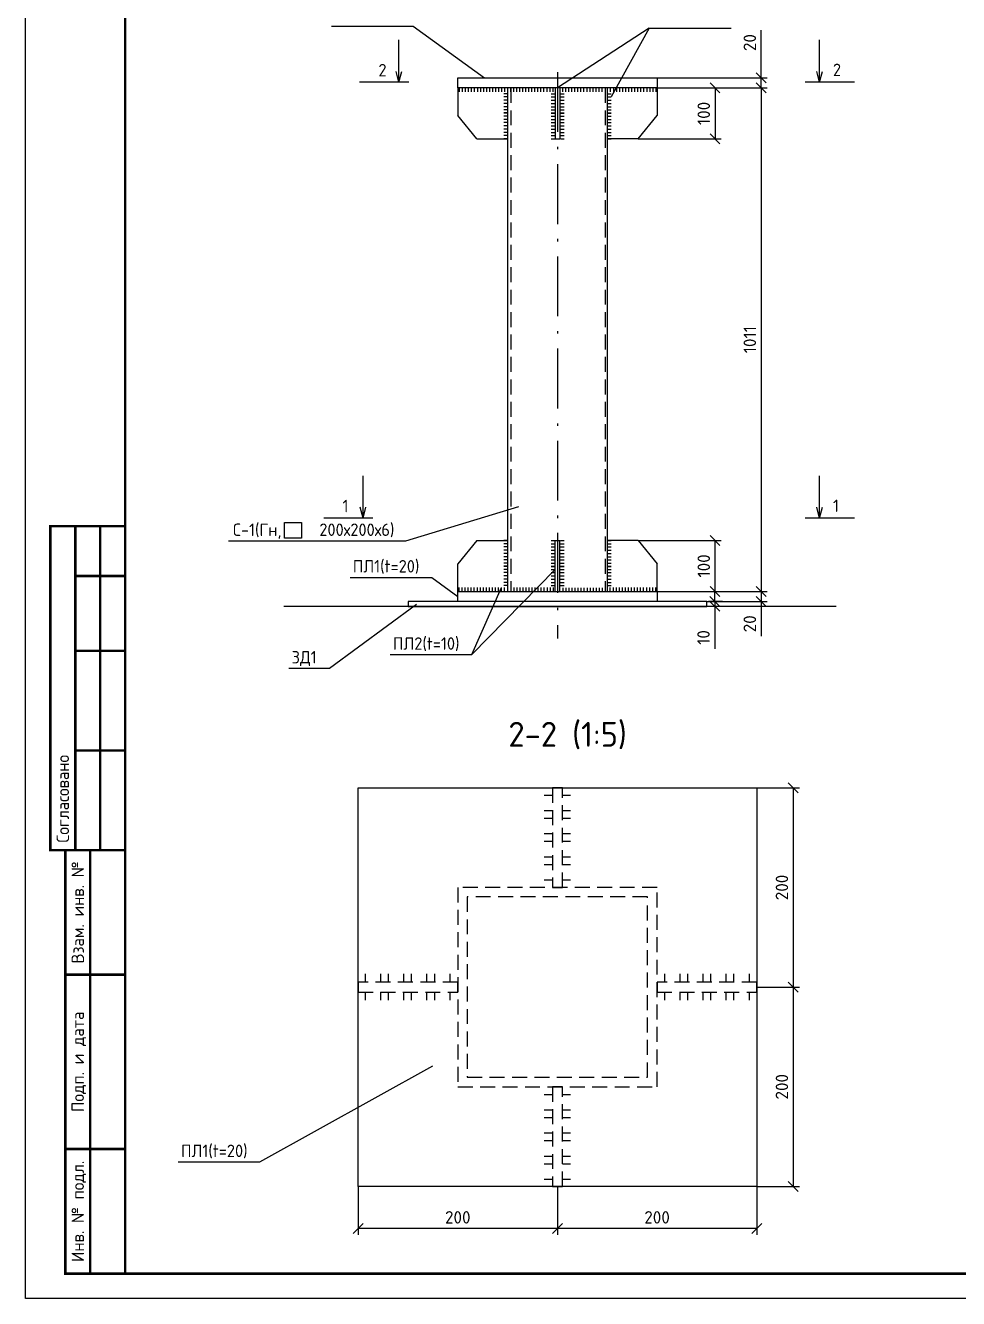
# Model space of a CAD drawing. Header units: millimetres. Extents: x 1601 to 14530, y 1157 to 12625.
# Drawn here: x 10649.1 to 10836.4, y 2828.4 to 3084 of the extents above; entities that cross this region are included whole.
import ezdxf
from ezdxf.enums import TextEntityAlignment as Align

# ---------------------------------------------------------------- set-up
doc = ezdxf.new("R2010")
doc.units = ezdxf.units.MM
doc.linetypes.add('ACAD_ISO10W100', pattern=[18.5, 12, -3, 0.5, -3])
doc.linetypes.add('HIDDEN', pattern=[0.375, 0.25, -0.125])
doc.layers.add('РАЗМЕР', color=7, linetype='Continuous')
doc.styles.add('-ISOCPEUR-', font='isocpeur.TTF')
doc.styles.add('GOST', font='GOST Common.ttf')
doc.styles.get("Standard").update_dxf_attribs({"font": 'GOST Common.ttf'})
doc.dimstyles.new('М 1 к 50', dxfattribs={"dimtxt": 2.5, "dimasz": 2, "dimexe": 1.25, "dimexo": 0, "dimgap": 1, "dimtad": 1, "dimdec": 0, "dimlfac": 50, "dimzin": 0, "dimdsep": 46, "dimtxsty": 'GOST', "dimblk": 'OBLIQUE', "dimcen": 0, "dimclrd": 256, "dimclre": 256, "dimclrt": 256, "dimazin": 2, "dimtfac": 1, "dimtdec": 0, "dimtmove": 0, "dimatfit": 3, "dimldrblk": 'NONE', "dimfxl": 1.25, "dimtolj": 1, "dimtzin": 0, "dimlwd": -1, "dimlwe": -1, "dimarcsym": 2})

# ---------------------------------------------------------------- blocks, each defined once
blk = doc.blocks.new('_Oblique')
at = {"color": 0, "linetype": 'ByBlock', "lineweight": -2}
blk.add_line((-0.5, -0.5), (0.5, 0.5), dxfattribs=at)
blk = doc.blocks.new('*D99')
at = {"transparency": 16777216}
for p, q in [((10796.74, 3073.42), (10796.74, 3083.02)), ((10775.88, 3073.42), (10797.99, 3073.42)), ((10775.88, 3071.42), (10797.99, 3071.42)), ((10796.74, 3071.42), (10796.74, 3073.42))]:
    blk.add_line(p, q, dxfattribs=at)
at = {"layer": 'Defpoints', "color": 0, "transparency": 16777216}
for p in [(10775.88, 3073.42), (10775.88, 3071.42), (10796.74, 3071.42)]:
    blk.add_point(p, dxfattribs=at)
at = {"transparency": 16777216, "xscale": 2, "yscale": 2, "zscale": 2}
for p, rotation in [((10796.74, 3073.42), 90), ((10796.74, 3071.42), 270)]:
    blk.add_blockref('_Oblique', p, dxfattribs=dict(at, rotation=rotation))
at = {"transparency": 16777216, "insert": (10794.49, 3080.52), "char_height": 2.5, "attachment_point": 5, "rotation": 90, "style": '-ISOCPEUR-'}
blk.add_mtext('\\A1;20', dxfattribs=at)
blk = doc.blocks.new('_None')
blk = doc.blocks.new('*D89')
at = {"transparency": 16777216}
for p, q in [((10775.88, 3071.42), (10788.75, 3071.42)), ((10787.5, 3071.42), (10787.5, 3061.18)), ((10772.08, 3061.18), (10788.75, 3061.18))]:
    blk.add_line(p, q, dxfattribs=at)
at = {"layer": 'Defpoints', "color": 0, "transparency": 16777216}
for p in [(10775.88, 3071.42), (10772.08, 3061.18), (10787.5, 3061.18)]:
    blk.add_point(p, dxfattribs=at)
at = {"transparency": 16777216, "xscale": 2, "yscale": 2, "zscale": 2}
for p, rotation in [((10787.5, 3071.42), 90), ((10787.5, 3061.18), 270)]:
    blk.add_blockref('_Oblique', p, dxfattribs=dict(at, rotation=rotation))
at = {"transparency": 16777216, "insert": (10785.25, 3066.3), "char_height": 2.5, "attachment_point": 5, "rotation": 90, "style": '-ISOCPEUR-'}
blk.add_mtext('\\A1;100', dxfattribs=at)
blk = doc.blocks.new('*D100')
at = {"transparency": 16777216}
for p, q in [((10796.74, 2970.37), (10797.99, 2970.37)), ((10796.74, 2970.37), (10796.74, 2968.37)), ((10785.88, 2968.37), (10797.99, 2968.37)), ((10796.74, 2968.37), (10796.74, 2961.37))]:
    blk.add_line(p, q, dxfattribs=at)
at = {"layer": 'Defpoints', "color": 0, "transparency": 16777216}
for p in [(10796.74, 2970.37), (10785.88, 2968.37), (10796.74, 2968.37)]:
    blk.add_point(p, dxfattribs=at)
at = {"transparency": 16777216, "xscale": 2, "yscale": 2, "zscale": 2}
for p, rotation in [((10796.74, 2970.37), 90), ((10796.74, 2968.37), 270)]:
    blk.add_blockref('_Oblique', p, dxfattribs=dict(at, rotation=rotation))
at = {"transparency": 16777216, "insert": (10794.49, 2963.87), "char_height": 2.5, "attachment_point": 5, "rotation": 90, "style": '-ISOCPEUR-'}
blk.add_mtext('\\A1;20', dxfattribs=at)
blk = doc.blocks.new('*D90')
at = {"transparency": 16777216}
for p, q in [((10787.44, 2968.37), (10787.44, 2970.37)), ((10789.02, 2968.37), (10786.19, 2968.37)), ((10788.77, 2967.37), (10786.19, 2967.37)), ((10787.44, 2968.37), (10787.44, 2967.37)), ((10787.44, 2967.37), (10787.44, 2958.87))]:
    blk.add_line(p, q, dxfattribs=at)
at = {"layer": 'Defpoints', "color": 0, "transparency": 16777216}
for p in [(10787.44, 2967.37), (10788.77, 2967.37), (10789.02, 2968.37)]:
    blk.add_point(p, dxfattribs=at)
at = {"transparency": 16777216, "xscale": 2, "yscale": 2, "zscale": 2}
for p, rotation in [((10787.44, 2968.37), 270), ((10787.44, 2967.37), 90)]:
    blk.add_blockref('_Oblique', p, dxfattribs=dict(at, rotation=rotation))
at = {"transparency": 16777216, "insert": (10785.19, 2961.12), "char_height": 2.5, "attachment_point": 5, "rotation": 90, "style": '-ISOCPEUR-'}
blk.add_mtext('\\A1;10', dxfattribs=at)
blk = doc.blocks.new('*D91')
at = {"transparency": 16777216}
for p, q in [((10796.74, 3071.42), (10797.99, 3071.42)), ((10796.74, 3071.42), (10796.74, 2970.37)), ((10788.75, 2970.37), (10797.99, 2970.37))]:
    blk.add_line(p, q, dxfattribs=at)
at = {"layer": 'Defpoints', "color": 0, "transparency": 16777216}
for p in [(10796.74, 3071.42), (10788.75, 2970.37), (10796.74, 2970.37)]:
    blk.add_point(p, dxfattribs=at)
at = {"transparency": 16777216, "xscale": 2, "yscale": 2, "zscale": 2}
for p, rotation in [((10796.74, 3071.42), 90), ((10796.74, 2970.37), 270)]:
    blk.add_blockref('_Oblique', p, dxfattribs=dict(at, rotation=rotation))
at = {"transparency": 16777216, "insert": (10794.49, 3020.89), "char_height": 2.5, "width": 4.3278, "attachment_point": 5, "rotation": 90, "style": '-ISOCPEUR-'}
blk.add_mtext('\\A1;1011', dxfattribs=at)
blk = doc.blocks.new('*D92')
at = {"transparency": 16777216}
for p, q in [((10772.08, 2980.6), (10788.75, 2980.6)), ((10787.5, 2970.37), (10787.5, 2980.6)), ((10775.88, 2970.37), (10788.75, 2970.37))]:
    blk.add_line(p, q, dxfattribs=at)
at = {"layer": 'Defpoints', "color": 0, "transparency": 16777216}
for p in [(10772.08, 2980.6), (10787.5, 2980.6), (10775.88, 2970.37)]:
    blk.add_point(p, dxfattribs=at)
at = {"transparency": 16777216, "xscale": 2, "yscale": 2, "zscale": 2}
for p, rotation in [((10787.5, 2980.6), 90), ((10787.5, 2970.37), 270)]:
    blk.add_blockref('_Oblique', p, dxfattribs=dict(at, rotation=rotation))
at = {"transparency": 16777216, "insert": (10785.25, 2975.48), "char_height": 2.5, "width": 2.259, "attachment_point": 5, "rotation": 90, "style": '-ISOCPEUR-'}
blk.add_mtext('\\A1;100', dxfattribs=at)
blk = doc.blocks.new('*D109')
at = {"transparency": 16777216}
for p, q in [((10795.87, 2930.95), (10804.43, 2930.95)), ((10803.18, 2930.95), (10803.18, 2890.95)), ((10795.87, 2890.95), (10804.43, 2890.95))]:
    blk.add_line(p, q, dxfattribs=at)
at = {"layer": 'Defpoints', "color": 0, "transparency": 16777216}
for p in [(10795.87, 2930.95), (10795.87, 2890.95), (10803.18, 2890.95)]:
    blk.add_point(p, dxfattribs=at)
at = {"transparency": 16777216, "xscale": 2, "yscale": 2, "zscale": 2}
for p, rotation in [((10803.18, 2930.95), 90), ((10803.18, 2890.95), 270)]:
    blk.add_blockref('_Oblique', p, dxfattribs=dict(at, rotation=rotation))
at = {"transparency": 16777216, "insert": (10800.93, 2910.95), "char_height": 2.5, "attachment_point": 5, "rotation": 90, "style": '-ISOCPEUR-'}
blk.add_mtext('\\A1;200', dxfattribs=at)
blk = doc.blocks.new('*D110')
at = {"transparency": 16777216}
for p, q in [((10795.87, 2890.95), (10804.43, 2890.95)), ((10803.18, 2890.95), (10803.18, 2850.95)), ((10795.87, 2850.95), (10804.43, 2850.95))]:
    blk.add_line(p, q, dxfattribs=at)
at = {"layer": 'Defpoints', "color": 0, "transparency": 16777216}
for p in [(10795.87, 2890.95), (10795.87, 2850.95), (10803.18, 2850.95)]:
    blk.add_point(p, dxfattribs=at)
at = {"transparency": 16777216, "xscale": 2, "yscale": 2, "zscale": 2}
for p, rotation in [((10803.18, 2890.95), 90), ((10803.18, 2850.95), 270)]:
    blk.add_blockref('_Oblique', p, dxfattribs=dict(at, rotation=rotation))
at = {"transparency": 16777216, "insert": (10800.93, 2870.95), "char_height": 2.5, "attachment_point": 5, "rotation": 90, "style": '-ISOCPEUR-'}
blk.add_mtext('\\A1;200', dxfattribs=at)
blk = doc.blocks.new('*D111')
at = {"transparency": 16777216}
for p, q in [((10755.87, 2850.95), (10755.87, 2841.24)), ((10795.87, 2850.95), (10795.87, 2841.24)), ((10795.87, 2842.49), (10755.87, 2842.49))]:
    blk.add_line(p, q, dxfattribs=at)
at = {"layer": 'Defpoints', "color": 0, "transparency": 16777216}
for p in [(10755.87, 2850.95), (10795.87, 2850.95), (10755.87, 2842.49)]:
    blk.add_point(p, dxfattribs=at)
at = {"transparency": 16777216, "xscale": 2, "yscale": 2, "zscale": 2, "rotation": 180}
blk.add_blockref('_Oblique', (10755.87, 2842.49), dxfattribs=at)
at = {"transparency": 16777216, "xscale": 2, "yscale": 2, "zscale": 2}
blk.add_blockref('_Oblique', (10795.87, 2842.49), dxfattribs=at)
at = {"transparency": 16777216, "insert": (10775.87, 2844.74), "char_height": 2.5, "attachment_point": 5, "style": '-ISOCPEUR-'}
blk.add_mtext('\\A1;200', dxfattribs=at)
blk = doc.blocks.new('*D112')
at = {"transparency": 16777216}
for p, q in [((10715.87, 2850.95), (10715.87, 2841.24)), ((10755.87, 2850.95), (10755.87, 2841.24)), ((10755.87, 2842.49), (10715.87, 2842.49))]:
    blk.add_line(p, q, dxfattribs=at)
at = {"layer": 'Defpoints', "color": 0, "transparency": 16777216}
for p in [(10715.87, 2850.95), (10755.87, 2850.95), (10715.87, 2842.49)]:
    blk.add_point(p, dxfattribs=at)
at = {"transparency": 16777216, "xscale": 2, "yscale": 2, "zscale": 2, "rotation": 180}
blk.add_blockref('_Oblique', (10715.87, 2842.49), dxfattribs=at)
at = {"transparency": 16777216, "xscale": 2, "yscale": 2, "zscale": 2}
blk.add_blockref('_Oblique', (10755.87, 2842.49), dxfattribs=at)
at = {"transparency": 16777216, "insert": (10735.87, 2844.74), "char_height": 2.5, "attachment_point": 5, "style": '-ISOCPEUR-'}
blk.add_mtext('\\A1;200', dxfattribs=at)

msp = doc.modelspace()

# ---------------------------------------------------------------- linework, layer by layer
at = {"color": 18, "true_color": 0x000000}
for p, q in [((10710.5441, 3083.7972), (10726.9432, 3083.7972)), ((10726.9432, 3083.7972), (10741.2462, 3073.4171)), ((10774.315, 3083.3894), (10755.8806, 3071.4171)), ((10774.315, 3083.3894), (10766.6551, 3069.5978)), ((10774.315, 3083.3894), (10790.7142, 3083.3894)), ((10724.059, 3072.5456), (10724.059, 3081.0562)), ((10808.5023, 3072.5456), (10808.5023, 3081.0562)), ((10724.059, 3072.5456), (10723.4722, 3074.7276)), ((10724.059, 3072.5456), (10724.6457, 3074.7276)), ((10808.5023, 3072.5456), (10807.9155, 3074.7276)), ((10808.5023, 3072.5456), (10809.089, 3074.7276)), ((10726.0551, 3072.5456), (10716.1637, 3072.5456)), ((10735.8806, 3071.4171), (10735.8806, 3065.859)), ((10736.1525, 3071.4171), (10736.1525, 3070.6244)), ((10736.7605, 3071.4171), (10736.7605, 3070.6244)), ((10737.3685, 3071.4171), (10737.3685, 3070.6244)), ((10737.9765, 3071.4171), (10737.9765, 3070.6244)), ((10738.5845, 3071.4171), (10738.5845, 3070.6244)), ((10739.1925, 3071.4171), (10739.1925, 3070.6244)), ((10739.8006, 3071.4171), (10739.8006, 3070.6244)), ((10740.4086, 3071.4171), (10740.4086, 3070.6244)), ((10741.0166, 3071.4171), (10741.0166, 3070.6244)), ((10741.6246, 3071.4171), (10741.6246, 3070.6244)), ((10742.2326, 3071.4171), (10742.2326, 3070.6244)), ((10742.8406, 3071.4171), (10742.8406, 3070.6244)), ((10743.4486, 3071.4171), (10743.4486, 3070.6244)), ((10744.0566, 3071.4171), (10744.0566, 3070.6244)), ((10744.6646, 3071.4171), (10744.6646, 3070.6244)), ((10745.2726, 3071.4171), (10745.2726, 3070.6244)), ((10745.8806, 3071.4171), (10745.8806, 2970.3671)), ((10746.4886, 3070.6465), (10746.4886, 3071.4392)), ((10747.0966, 3070.6465), (10747.0966, 3071.4392)), ((10747.7046, 3070.6465), (10747.7046, 3071.4392)), ((10748.3126, 3070.6465), (10748.3126, 3071.4392)), ((10748.9206, 3070.6465), (10748.9206, 3071.4392)), ((10749.5286, 3070.6465), (10749.5286, 3071.4392)), ((10750.1366, 3070.6465), (10750.1366, 3071.4392)), ((10750.7446, 3070.6465), (10750.7446, 3071.4392)), ((10751.3526, 3070.6465), (10751.3526, 3071.4392)), ((10751.9606, 3070.6465), (10751.9606, 3071.4392)), ((10752.5686, 3070.6465), (10752.5686, 3071.4392)), ((10753.1766, 3070.6465), (10753.1766, 3071.4392)), ((10753.7846, 3070.6465), (10753.7846, 3071.4392)), ((10754.3926, 3070.6465), (10754.3926, 3071.4392)), ((10755.0006, 3070.6465), (10755.0006, 3071.4392)), ((10755.4212, 3071.4171), (10755.4028, 3061.1941)), ((10755.8806, 3073.4171), (10768.3806, 3073.4171)), ((10756.34, 3071.4171), (10756.34, 3061.1941)), ((10756.948, 3070.6244), (10756.948, 3071.4171)), ((10757.556, 3070.6244), (10757.556, 3071.4171)), ((10758.164, 3070.6244), (10758.164, 3071.4171)), ((10758.772, 3070.6244), (10758.772, 3071.4171)), ((10759.38, 3070.6244), (10759.38, 3071.4171)), ((10759.988, 3070.6244), (10759.988, 3071.4171)), ((10760.596, 3070.6244), (10760.596, 3071.4171)), ((10761.204, 3070.6244), (10761.204, 3071.4171)), ((10761.812, 3070.6244), (10761.812, 3071.4171)), ((10762.42, 3070.6244), (10762.42, 3071.4171)), ((10763.028, 3070.6244), (10763.028, 3071.4171)), ((10763.636, 3070.6244), (10763.636, 3071.4171)), ((10764.244, 3070.6244), (10764.244, 3071.4171)), ((10764.8521, 3070.6244), (10764.8521, 3071.4171)), ((10765.8806, 3071.4171), (10765.8806, 2970.3671)), ((10766.4886, 3071.4171), (10766.4886, 3070.6244)), ((10767.0966, 3071.4171), (10767.0966, 3070.6244)), ((10767.7046, 3071.4171), (10767.7046, 3070.6244)), ((10768.3126, 3071.4171), (10768.3126, 3070.6244)), ((10768.9206, 3071.4171), (10768.9206, 3070.6244)), ((10769.5286, 3071.4171), (10769.5286, 3070.6244)), ((10770.1366, 3071.4171), (10770.1366, 3070.6244)), ((10770.7446, 3071.4171), (10770.7446, 3070.6244)), ((10771.3526, 3071.4171), (10771.3526, 3070.6244)), ((10771.9606, 3071.4171), (10771.9606, 3070.6244)), ((10772.5686, 3071.4171), (10772.5686, 3070.6244)), ((10773.1766, 3071.4171), (10773.1766, 3070.6244)), ((10773.7846, 3071.4171), (10773.7846, 3070.6244)), ((10774.3926, 3071.4171), (10774.3926, 3070.6244)), ((10775.0006, 3071.4171), (10775.0006, 3070.6244)), ((10775.6086, 3071.4171), (10775.6086, 3070.6244)), ((10775.8806, 3071.4171), (10775.8806, 3065.859)), ((10815.5094, 3072.5456), (10805.618, 3072.5456)), ((10745.8806, 3070.2496), (10745.1061, 3070.2496)), ((10745.8806, 3069.5978), (10745.1061, 3069.5978)), ((10745.8806, 3068.946), (10745.1061, 3068.946)), ((10754.6282, 3070.2496), (10755.4028, 3070.2496)), ((10754.6282, 3069.5978), (10755.4028, 3069.5978)), ((10754.6282, 3068.946), (10755.4028, 3068.946)), ((10756.4729, 3070.2496), (10757.2475, 3070.2496)), ((10756.4729, 3069.5978), (10757.2475, 3069.5978)), ((10756.4729, 3068.946), (10757.2475, 3068.946)), ((10765.8806, 3070.2496), (10766.6551, 3070.2496)), ((10765.8806, 3069.5978), (10766.6551, 3069.5978)), ((10765.8806, 3068.946), (10766.6551, 3068.946)), ((10745.8806, 3068.2942), (10745.1061, 3068.2942)), ((10745.8806, 3068.2942), (10745.1061, 3068.2942)), ((10745.8806, 3067.6425), (10745.1061, 3067.6425)), ((10745.8806, 3066.9907), (10745.1061, 3066.9907)), ((10745.8806, 3066.4083), (10745.1061, 3066.4083)), ((10745.8806, 3066.3389), (10745.1061, 3066.3389)), ((10754.6282, 3068.2942), (10755.4028, 3068.2942)), ((10754.6282, 3068.2942), (10755.4028, 3068.2942)), ((10754.6282, 3067.6425), (10755.4028, 3067.6425)), ((10754.6282, 3066.9907), (10755.4028, 3066.9907)), ((10754.6282, 3066.4083), (10755.4028, 3066.4083)), ((10754.6282, 3066.3389), (10755.4028, 3066.3389)), ((10756.4729, 3068.2942), (10757.2475, 3068.2942)), ((10756.4729, 3068.2942), (10757.2475, 3068.2942)), ((10756.4729, 3067.6425), (10757.2475, 3067.6425)), ((10756.4729, 3066.9907), (10757.2475, 3066.9907)), ((10756.4729, 3066.4083), (10757.2475, 3066.4083)), ((10756.4729, 3066.3389), (10757.2475, 3066.3389)), ((10765.8806, 3068.2942), (10766.6551, 3068.2942)), ((10765.8806, 3068.2942), (10766.6551, 3068.2942)), ((10765.8806, 3067.6425), (10766.6551, 3067.6425)), ((10765.8806, 3066.9907), (10766.6551, 3066.9907)), ((10765.8806, 3066.4083), (10766.6551, 3066.4083)), ((10765.8806, 3066.3389), (10766.6551, 3066.3389)), ((10739.6776, 3061.1826), (10735.8806, 3065.859)), ((10745.8806, 3065.7565), (10745.1061, 3065.7565)), ((10745.8806, 3065.1047), (10745.1061, 3065.1047)), ((10745.8806, 3064.4529), (10745.1061, 3064.4529)), ((10745.8806, 3064.4529), (10745.1061, 3064.4529)), ((10745.8806, 3063.8012), (10745.1061, 3063.8012)), ((10754.6282, 3065.7565), (10755.4028, 3065.7565)), ((10754.6282, 3065.1047), (10755.4028, 3065.1047)), ((10754.6282, 3064.4529), (10755.4028, 3064.4529)), ((10754.6282, 3064.4529), (10755.4028, 3064.4529)), ((10754.6282, 3063.8012), (10755.4028, 3063.8012)), ((10756.4729, 3065.7565), (10757.2475, 3065.7565)), ((10756.4729, 3065.1047), (10757.2475, 3065.1047)), ((10756.4729, 3064.4529), (10757.2475, 3064.4529)), ((10756.4729, 3064.4529), (10757.2475, 3064.4529)), ((10756.4729, 3063.8012), (10757.2475, 3063.8012)), ((10765.8806, 3065.7565), (10766.6551, 3065.7565)), ((10765.8806, 3065.1047), (10766.6551, 3065.1047)), ((10765.8806, 3064.4529), (10766.6551, 3064.4529)), ((10765.8806, 3064.4529), (10766.6551, 3064.4529)), ((10765.8806, 3063.8012), (10766.6551, 3063.8012)), ((10772.0836, 3061.1826), (10775.8806, 3065.859)), ((10739.6776, 3061.1826), (10745.8806, 3061.1826)), ((10745.8806, 3063.1494), (10745.1061, 3063.1494)), ((10745.8806, 3062.4976), (10745.1061, 3062.4976)), ((10745.8806, 3062.4976), (10745.1061, 3062.4976)), ((10745.8806, 3061.8458), (10745.1061, 3061.8458)), ((10745.8806, 3061.1941), (10745.1061, 3061.1941)), ((10754.6282, 3063.1494), (10755.4028, 3063.1494)), ((10754.6282, 3062.4976), (10755.4028, 3062.4976)), ((10754.6282, 3062.4976), (10755.4028, 3062.4976)), ((10754.6282, 3061.8458), (10755.4028, 3061.8458)), ((10754.6282, 3061.1941), (10755.4028, 3061.1941)), ((10756.4729, 3063.1494), (10757.2475, 3063.1494)), ((10756.4729, 3062.4976), (10757.2475, 3062.4976)), ((10756.4729, 3062.4976), (10757.2475, 3062.4976)), ((10756.4729, 3061.8458), (10757.2475, 3061.8458)), ((10756.4729, 3061.1941), (10757.2475, 3061.1941)), ((10765.8806, 3063.1494), (10766.6551, 3063.1494)), ((10765.8806, 3062.4976), (10766.6551, 3062.4976)), ((10765.8806, 3062.4976), (10766.6551, 3062.4976)), ((10765.8806, 3061.8458), (10766.6551, 3061.8458)), ((10765.8806, 3061.1941), (10766.6551, 3061.1941)), ((10772.0836, 3061.1826), (10765.8806, 3061.1826)), ((10716.8568, 2985.0637), (10716.8568, 2993.5743)), ((10808.5023, 2985.0637), (10808.5023, 2993.5743)), ((10716.8568, 2985.0637), (10716.27, 2987.2457)), ((10716.8568, 2985.0637), (10717.4435, 2987.2457)), ((10725.4517, 2980.5256), (10748.1299, 2987.4041)), ((10808.5023, 2985.0637), (10807.9155, 2987.2457)), ((10808.5023, 2985.0637), (10809.089, 2987.2457)), ((10718.8529, 2985.0637), (10708.9615, 2985.0637)), ((10815.5094, 2985.0637), (10805.618, 2985.0637)), ((10689.8355, 2980.5256), (10725.4517, 2980.5256)), ((10739.6776, 2980.6015), (10735.8806, 2975.9251)), ((10739.6776, 2980.6015), (10745.8806, 2980.6015)), ((10745.8806, 2980.5901), (10745.1061, 2980.5901)), ((10745.8806, 2979.9383), (10745.1061, 2979.9383)), ((10745.8806, 2979.2866), (10745.1061, 2979.2866)), ((10745.8806, 2979.2866), (10745.1061, 2979.2866)), ((10754.6282, 2980.5901), (10755.4028, 2980.5901)), ((10754.6282, 2979.9383), (10755.4028, 2979.9383)), ((10754.6282, 2979.2866), (10755.4028, 2979.2866)), ((10754.6282, 2979.2866), (10755.4028, 2979.2866)), ((10755.4212, 2970.3671), (10755.4028, 2980.5901)), ((10756.34, 2970.3671), (10756.34, 2980.5901)), ((10756.4729, 2980.5901), (10757.2475, 2980.5901)), ((10756.4729, 2979.9383), (10757.2475, 2979.9383)), ((10756.4729, 2979.2866), (10757.2475, 2979.2866)), ((10756.4729, 2979.2866), (10757.2475, 2979.2866)), ((10772.0836, 2980.6015), (10765.8806, 2980.6015)), ((10765.8806, 2980.5901), (10766.6551, 2980.5901)), ((10765.8806, 2979.9383), (10766.6551, 2979.9383)), ((10765.8806, 2979.2866), (10766.6551, 2979.2866)), ((10765.8806, 2979.2866), (10766.6551, 2979.2866)), ((10772.0836, 2980.6015), (10775.8806, 2975.9251)), ((10745.8806, 2978.6348), (10745.1061, 2978.6348)), ((10745.8806, 2977.983), (10745.1061, 2977.983)), ((10745.8806, 2977.3312), (10745.1061, 2977.3312)), ((10745.8806, 2977.3312), (10745.1061, 2977.3312)), ((10745.8806, 2976.6795), (10745.1061, 2976.6795)), ((10754.6282, 2978.6348), (10755.4028, 2978.6348)), ((10754.6282, 2977.983), (10755.4028, 2977.983)), ((10754.6282, 2977.3312), (10755.4028, 2977.3312)), ((10754.6282, 2977.3312), (10755.4028, 2977.3312)), ((10754.6282, 2976.6795), (10755.4028, 2976.6795)), ((10756.4729, 2978.6348), (10757.2475, 2978.6348)), ((10756.4729, 2977.983), (10757.2475, 2977.983)), ((10756.4729, 2977.3312), (10757.2475, 2977.3312)), ((10756.4729, 2977.3312), (10757.2475, 2977.3312)), ((10756.4729, 2976.6795), (10757.2475, 2976.6795)), ((10765.8806, 2978.6348), (10766.6551, 2978.6348)), ((10765.8806, 2977.983), (10766.6551, 2977.983)), ((10765.8806, 2977.3312), (10766.6551, 2977.3312)), ((10765.8806, 2977.3312), (10766.6551, 2977.3312)), ((10765.8806, 2976.6795), (10766.6551, 2976.6795)), ((10735.8806, 2970.3671), (10735.8806, 2975.9251)), ((10738.6933, 2957.6888), (10755.4028, 2974.7935)), ((10745.8806, 2976.0277), (10745.1061, 2976.0277)), ((10745.8806, 2975.4453), (10745.1061, 2975.4453)), ((10745.8806, 2975.3759), (10745.1061, 2975.3759)), ((10745.8806, 2974.7935), (10745.1061, 2974.7935)), ((10745.8806, 2974.1417), (10745.1061, 2974.1417)), ((10754.6282, 2976.0277), (10755.4028, 2976.0277)), ((10754.6282, 2975.4453), (10755.4028, 2975.4453)), ((10754.6282, 2975.3759), (10755.4028, 2975.3759)), ((10754.6282, 2974.7935), (10755.4028, 2974.7935)), ((10754.6282, 2974.1417), (10755.4028, 2974.1417)), ((10756.4729, 2976.0277), (10757.2475, 2976.0277)), ((10756.4729, 2975.4453), (10757.2475, 2975.4453)), ((10756.4729, 2975.3759), (10757.2475, 2975.3759)), ((10756.4729, 2974.7935), (10757.2475, 2974.7935)), ((10756.4729, 2974.1417), (10757.2475, 2974.1417)), ((10765.8806, 2976.0277), (10766.6551, 2976.0277)), ((10765.8806, 2975.4453), (10766.6551, 2975.4453)), ((10765.8806, 2975.3759), (10766.6551, 2975.3759)), ((10765.8806, 2974.7935), (10766.6551, 2974.7935)), ((10765.8806, 2974.1417), (10766.6551, 2974.1417)), ((10775.8806, 2970.3671), (10775.8806, 2975.9251)), ((10714.2418, 2973.1916), (10730.6409, 2973.1916)), ((10730.6409, 2973.1916), (10735.8806, 2969.3671)), ((10745.8806, 2973.4899), (10745.1061, 2973.4899)), ((10745.8806, 2973.4899), (10745.1061, 2973.4899)), ((10745.8806, 2972.8382), (10745.1061, 2972.8382)), ((10745.8806, 2972.1864), (10745.1061, 2972.1864)), ((10754.6282, 2973.4899), (10755.4028, 2973.4899)), ((10754.6282, 2973.4899), (10755.4028, 2973.4899)), ((10754.6282, 2972.8382), (10755.4028, 2972.8382)), ((10754.6282, 2972.1864), (10755.4028, 2972.1864)), ((10756.4729, 2973.4899), (10757.2475, 2973.4899)), ((10756.4729, 2973.4899), (10757.2475, 2973.4899)), ((10756.4729, 2972.8382), (10757.2475, 2972.8382)), ((10756.4729, 2972.1864), (10757.2475, 2972.1864)), ((10765.8806, 2973.4899), (10766.6551, 2973.4899)), ((10765.8806, 2973.4899), (10766.6551, 2973.4899)), ((10765.8806, 2972.8382), (10766.6551, 2972.8382)), ((10765.8806, 2972.1864), (10766.6551, 2972.1864)), ((10736.1525, 2970.3671), (10736.1525, 2971.1598)), ((10736.7605, 2970.3671), (10736.7605, 2971.1598)), ((10737.3685, 2970.3671), (10737.3685, 2971.1598)), ((10737.9765, 2970.3671), (10737.9765, 2971.1598)), ((10738.5845, 2970.3671), (10738.5845, 2971.1598)), ((10738.6933, 2957.6888), (10744.6646, 2971.1598)), ((10739.1925, 2970.3671), (10739.1925, 2971.1598)), ((10739.8006, 2970.3671), (10739.8006, 2971.1598)), ((10740.4086, 2970.3671), (10740.4086, 2971.1598)), ((10741.0166, 2970.3671), (10741.0166, 2971.1598)), ((10741.6246, 2970.3671), (10741.6246, 2971.1598)), ((10742.2326, 2970.3671), (10742.2326, 2971.1598)), ((10742.8406, 2970.3671), (10742.8406, 2971.1598)), ((10743.4486, 2970.3671), (10743.4486, 2971.1598)), ((10744.0566, 2970.3671), (10744.0566, 2971.1598)), ((10744.6646, 2970.3671), (10744.6646, 2971.1598)), ((10745.8806, 2971.5346), (10745.1061, 2971.5346)), ((10745.2726, 2970.3671), (10745.2726, 2971.1598)), ((10746.4886, 2971.1377), (10746.4886, 2970.345)), ((10747.0966, 2971.1377), (10747.0966, 2970.345)), ((10747.7046, 2971.1377), (10747.7046, 2970.345)), ((10748.3126, 2971.1377), (10748.3126, 2970.345)), ((10748.9206, 2971.1377), (10748.9206, 2970.345)), ((10749.5286, 2971.1377), (10749.5286, 2970.345)), ((10750.1366, 2971.1377), (10750.1366, 2970.345)), ((10750.7446, 2971.1377), (10750.7446, 2970.345)), ((10751.3526, 2971.1377), (10751.3526, 2970.345)), ((10751.9606, 2971.1377), (10751.9606, 2970.345)), ((10752.5686, 2971.1377), (10752.5686, 2970.345)), ((10753.1766, 2971.1377), (10753.1766, 2970.345)), ((10753.7846, 2971.1377), (10753.7846, 2970.345)), ((10754.3926, 2971.1377), (10754.3926, 2970.345)), ((10754.6282, 2971.5346), (10755.4028, 2971.5346)), ((10755.0006, 2971.1377), (10755.0006, 2970.345)), ((10756.4729, 2971.5346), (10757.2475, 2971.5346)), ((10756.948, 2971.0588), (10756.948, 2970.2661)), ((10757.556, 2971.0588), (10757.556, 2970.2661)), ((10758.164, 2971.0588), (10758.164, 2970.2661)), ((10758.772, 2971.0588), (10758.772, 2970.2661)), ((10759.38, 2971.0588), (10759.38, 2970.2661)), ((10759.988, 2971.0588), (10759.988, 2970.2661)), ((10760.596, 2971.0588), (10760.596, 2970.2661)), ((10761.204, 2971.0588), (10761.204, 2970.2661)), ((10761.812, 2971.0588), (10761.812, 2970.2661)), ((10762.42, 2971.0588), (10762.42, 2970.2661)), ((10763.028, 2971.0588), (10763.028, 2970.2661)), ((10763.636, 2971.0588), (10763.636, 2970.2661)), ((10764.244, 2971.0588), (10764.244, 2970.2661)), ((10764.8521, 2971.0588), (10764.8521, 2970.2661)), ((10765.8806, 2971.5346), (10766.6551, 2971.5346)), ((10766.4886, 2970.3671), (10766.4886, 2971.1598)), ((10767.0966, 2970.3671), (10767.0966, 2971.1598)), ((10767.7046, 2970.3671), (10767.7046, 2971.1598)), ((10768.3126, 2970.3671), (10768.3126, 2971.1598)), ((10768.9206, 2970.3671), (10768.9206, 2971.1598)), ((10769.5286, 2970.3671), (10769.5286, 2971.1598)), ((10770.1366, 2970.3671), (10770.1366, 2971.1598)), ((10770.7446, 2970.3671), (10770.7446, 2971.1598)), ((10771.3526, 2970.3671), (10771.3526, 2971.1598)), ((10771.9606, 2970.3671), (10771.9606, 2971.1598)), ((10772.5686, 2970.3671), (10772.5686, 2971.1598)), ((10773.1766, 2970.3671), (10773.1766, 2971.1598)), ((10773.7846, 2970.3671), (10773.7846, 2971.1598)), ((10774.3926, 2970.3671), (10774.3926, 2971.1598)), ((10775.0006, 2970.3671), (10775.0006, 2971.1598)), ((10775.6086, 2970.3671), (10775.6086, 2971.1598)), ((10811.8294, 2967.3671), (10700.9812, 2967.3671)), ((10710.1567, 2954.9384), (10727.573, 2967.8188)), ((10722.2942, 2957.6888), (10738.6933, 2957.6888)), ((10701.9571, 2954.9384), (10710.1567, 2954.9384)), ((10753.2314, 2929.4782), (10754.8665, 2929.4782)), ((10756.8665, 2929.4782), (10758.5016, 2929.4782)), ((10753.2314, 2926.3901), (10754.8665, 2926.3901)), ((10756.8665, 2926.3901), (10758.5016, 2926.3901)), ((10753.2314, 2924.8461), (10754.8665, 2924.8461)), ((10756.8665, 2924.8461), (10758.5016, 2924.8461)), ((10753.2314, 2921.7581), (10754.8665, 2921.7581)), ((10756.8665, 2921.7581), (10758.5016, 2921.7581)), ((10753.2314, 2920.214), (10754.8665, 2920.214)), ((10756.8665, 2920.214), (10758.5016, 2920.214)), ((10753.2314, 2917.126), (10754.8665, 2917.126)), ((10753.2314, 2915.582), (10754.8665, 2915.582)), ((10756.8665, 2917.126), (10758.5016, 2917.126)), ((10756.8665, 2915.582), (10758.5016, 2915.582)), ((10753.2314, 2912.4939), (10754.8665, 2912.4939)), ((10756.8665, 2912.4939), (10758.5016, 2912.4939)), ((10717.3383, 2891.9499), (10717.3383, 2893.585)), ((10720.4263, 2891.9499), (10720.4263, 2893.585)), ((10721.9703, 2891.9499), (10721.9703, 2893.585)), ((10725.0584, 2891.9499), (10725.0584, 2893.585)), ((10726.6024, 2891.9499), (10726.6024, 2893.585)), ((10729.6904, 2891.9499), (10729.6904, 2893.585)), ((10731.2344, 2891.9499), (10731.2344, 2893.585)), ((10734.3225, 2891.9499), (10734.3225, 2893.585)), ((10777.4105, 2891.9499), (10777.4105, 2893.585)), ((10780.4986, 2891.9499), (10780.4986, 2893.585)), ((10782.0426, 2891.9499), (10782.0426, 2893.585)), ((10785.1306, 2891.9499), (10785.1306, 2893.585)), ((10786.6746, 2891.9499), (10786.6746, 2893.585)), ((10789.7627, 2891.9499), (10789.7627, 2893.585)), ((10791.3067, 2891.9499), (10791.3067, 2893.585)), ((10794.3947, 2891.9499), (10794.3947, 2893.585)), ((10717.3383, 2888.3148), (10717.3383, 2889.9499)), ((10720.4263, 2888.3148), (10720.4263, 2889.9499)), ((10721.9703, 2888.3148), (10721.9703, 2889.9499)), ((10725.0584, 2888.3148), (10725.0584, 2889.9499)), ((10726.6024, 2888.3148), (10726.6024, 2889.9499)), ((10729.6904, 2888.3148), (10729.6904, 2889.9499)), ((10731.2344, 2888.3148), (10731.2344, 2889.9499)), ((10734.3225, 2888.3148), (10734.3225, 2889.9499)), ((10777.4105, 2888.3148), (10777.4105, 2889.9499)), ((10780.4986, 2888.3148), (10780.4986, 2889.9499)), ((10782.0426, 2888.3148), (10782.0426, 2889.9499)), ((10785.1306, 2888.3148), (10785.1306, 2889.9499)), ((10786.6746, 2888.3148), (10786.6746, 2889.9499)), ((10789.7627, 2888.3148), (10789.7627, 2889.9499)), ((10791.3067, 2888.3148), (10791.3067, 2889.9499)), ((10794.3947, 2888.3148), (10794.3947, 2889.9499)), ((10696.1577, 2855.8728), (10730.8939, 2875.1216)), ((10753.2314, 2869.4059), (10754.8665, 2869.4059)), ((10756.8665, 2869.4059), (10758.5016, 2869.4059)), ((10753.2314, 2866.3178), (10754.8665, 2866.3178)), ((10753.2314, 2864.7738), (10754.8665, 2864.7738)), ((10756.8665, 2866.3178), (10758.5016, 2866.3178)), ((10756.8665, 2864.7738), (10758.5016, 2864.7738)), ((10753.2314, 2861.6858), (10754.8665, 2861.6858)), ((10756.8665, 2861.6858), (10758.5016, 2861.6858)), ((10753.2314, 2860.1418), (10754.8665, 2860.1418)), ((10756.8665, 2860.1418), (10758.5016, 2860.1418)), ((10753.2314, 2857.0537), (10754.8665, 2857.0537)), ((10756.8665, 2857.0537), (10758.5016, 2857.0537)), ((10679.7586, 2855.8728), (10696.1577, 2855.8728)), ((10753.2314, 2855.5097), (10754.8665, 2855.5097)), ((10756.8665, 2855.5097), (10758.5016, 2855.5097)), ((10753.2314, 2852.4217), (10754.8665, 2852.4217)), ((10756.8665, 2852.4217), (10758.5016, 2852.4217))]:
    msp.add_line(p, q, dxfattribs=at)
at = {"color": 18, "linetype": 'ACAD_ISO10W100', "true_color": 0x000000}
msp.add_line((10755.8806, 3074.5971), (10755.8806, 2960.8923), dxfattribs=at)
at = {"color": 18, "linetype": 'HIDDEN', "ltscale": 12, "true_color": 0x000000}
for p, q in [((10746.4886, 3071.4171), (10746.4886, 2970.3671)), ((10765.4601, 3071.4171), (10765.4601, 2970.3671))]:
    msp.add_line(p, q, dxfattribs=at)
for p, q in [((10755.4028, 3061.1941), (10756.34, 3061.1941)), ((10755.4028, 2980.5901), (10756.34, 2980.5901))]:
    msp.add_line(p, q)
msp.add_lwpolyline([(10649.0991, 3248.4461), (11243.0991, 3248.4461), (11243.0991, 2828.4461), (10649.0991, 2828.4461)], close=True)
at = {"const_width": 0.5}
msp.add_lwpolyline([(10669.0991, 3243.4461), (11238.0991, 3243.4461), (11238.0991, 2833.4461), (10669.0991, 2833.4461)], close=True, dxfattribs=at)
at = {"color": 18, "true_color": 0x000000}
for points in [[(10775.8806, 3071.4171), (10735.8806, 3071.4171), (10735.8806, 3073.4171), (10775.8806, 3073.4171)], [(10701.1224, 2984.2081), (10704.499, 2984.2081), (10704.499, 2981.0684), (10701.1224, 2981.0684)], [(10735.8806, 2970.3671), (10775.8806, 2970.3671), (10775.8806, 2968.3671), (10735.8806, 2968.3671)], [(10785.8806, 2968.3671), (10725.8806, 2968.3671), (10725.8806, 2967.3671), (10785.8806, 2967.3671)], [(10715.8665, 2930.9499), (10795.8665, 2930.9499), (10795.8665, 2850.9499), (10715.8665, 2850.9499)]]:
    msp.add_lwpolyline(points, close=True, dxfattribs=at)
at = {"const_width": 0.5}
for points in [[(10669.0991, 2918.4461), (10654.0991, 2918.4461), (10654.0991, 2983.4461), (10669.0991, 2983.4461)], [(10659.0991, 2983.4461), (10659.0991, 2918.4461)], [(10664.0991, 2983.4461), (10664.0991, 2918.4461)], [(10659.0991, 2973.4461), (10669.0991, 2973.4461)], [(10659.0991, 2958.4461), (10669.0991, 2958.4461)], [(10659.0991, 2938.4461), (10669.0991, 2938.4461)], [(10669.0991, 2833.4461), (10657.0991, 2833.4461), (10657.0991, 2918.4461), (10669.0991, 2918.4461)], [(10662.0991, 2918.4461), (10662.0991, 2833.4461)], [(10657.0991, 2893.4461), (10669.0991, 2893.4461)], [(10657.0991, 2858.4461), (10669.0991, 2858.4461)]]:
    msp.add_lwpolyline(points, dxfattribs=at)
at = {"color": 18, "linetype": 'HIDDEN', "ltscale": 12, "true_color": 0x000000}
for points in [[(10756.8665, 2930.9499), (10754.8665, 2930.9499), (10754.8665, 2910.9499), (10756.8665, 2910.9499)], [(10775.8665, 2910.9499), (10735.8665, 2910.9499), (10735.8665, 2870.9499), (10775.8665, 2870.9499)], [(10773.9659, 2909.0493), (10737.7671, 2909.0493), (10737.7671, 2872.8505), (10773.9659, 2872.8505)], [(10715.8665, 2891.9499), (10715.8665, 2889.9499), (10735.8665, 2889.9499), (10735.8665, 2891.9499)], [(10775.8665, 2891.9499), (10775.8665, 2889.9499), (10795.8665, 2889.9499), (10795.8665, 2891.9499)], [(10756.8665, 2870.9499), (10754.8665, 2870.9499), (10754.8665, 2850.9499), (10756.8665, 2850.9499)]]:
    msp.add_lwpolyline(points, close=True, dxfattribs=at)

# ---------------------------------------------------------------- texts
at = {"style": 'GOST'}
msp.add_text('Согласовано', height=2.5, rotation=90, dxfattribs=at).set_placement((10656.5991, 2919.9461), align=Align.MIDDLE_LEFT)
for s, p in [('Взам. инв. №', (10659.5991, 2905.9461)), ('Подп. и дата', (10659.5991, 2875.9461)), ('Инв. № подл.', (10659.5991, 2845.9461))]:
    msp.add_text(s, height=2.5, rotation=90, dxfattribs=at).set_placement(p, align=Align.MIDDLE_CENTER)
at = {"layer": 'РАЗМЕР', "color": 18, "true_color": 0x000000}
for s, height, p in [('2', 2.5, (10719.9463, 3073.7341)), ('2', 2.5, (10811.1691, 3073.793)), ('1', 2.5, (10712.7441, 2986.2522)), ('1', 2.5, (10811.1691, 2986.3111)), ('С-1(Гн,     200х200х6)', 2.5, (10690.7513, 2981.4933)), ('ПЛ1(t=20)', 2.5, (10714.8061, 2974.1593)), ('ПЛ2(t=10)', 2.5, (10722.8585, 2958.6566)), ('ЗД1', 2.5, (10702.5214, 2955.9062)), ('2-2 (1:5)', 5, (10746.0295, 2939.1851)), ('ПЛ1(t=20)', 2.5, (10680.3229, 2856.8405))]:
    msp.add_text(s, height=height, dxfattribs=at).set_placement(p)

# ---------------------------------------------------------------- dimensions: what is measured, and where the dimension line sits
at = {"color": 18, "true_color": 0x000000}
dim = msp.add_linear_dim(base=(10796.7396, 3071.4171), p1=(10775.8806, 3073.4171), p2=(10775.8806, 3071.4171), angle=90, text='20', dimstyle='М 1 к 50', override={"dimtxsty": '-ISOCPEUR-'}, dxfattribs=at)
dim.commit()
dim.dimension.update_dxf_attribs({"geometry": '*D99', "text_midpoint": (10796.7396, 3080.5171), "dimtype": 160})
for base, p1, p2, text, picture, middle in [((10787.4965, 3061.1826), (10775.8806, 3071.4171), (10772.0836, 3061.1826), '100', '*D89', (10785.2465, 3066.2999)), ((10796.7396, 2970.3671), (10796.7396, 3071.4171), (10788.7465, 2970.3671), '1011', '*D91', (10794.4896, 3020.8921)), ((10787.4965, 2980.6015), (10775.8806, 2970.3671), (10772.0836, 2980.6015), '100', '*D92', (10785.2465, 2975.4843)), ((10787.437, 2967.3671), (10789.0246, 2968.3671), (10788.7746, 2967.3671), '10', '*D90', (10785.187, 2961.1171)), ((10796.7396, 2968.3671), (10796.7396, 2970.3671), (10785.8806, 2968.3671), '20', '*D100', (10794.4896, 2963.8671)), ((10803.1754, 2890.9499), (10795.8665, 2930.9499), (10795.8665, 2890.9499), '200', '*D109', (10800.9254, 2910.9499)), ((10803.1754, 2850.9499), (10795.8665, 2890.9499), (10795.8665, 2850.9499), '200', '*D110', (10800.9254, 2870.9499))]:
    dim = msp.add_linear_dim(base=base, p1=p1, p2=p2, angle=90, text=text, dimstyle='М 1 к 50', override={"dimtxsty": '-ISOCPEUR-'}, dxfattribs=at)
    dim.commit()
    dim.dimension.update_dxf_attribs({"geometry": picture, "text_midpoint": middle})
for base, p1, p2, picture, middle in [((10715.8665, 2842.4851), (10755.8665, 2850.9499), (10715.8665, 2850.9499), '*D112', (10735.8665, 2844.7351)), ((10755.8665, 2842.4851), (10795.8665, 2850.9499), (10755.8665, 2850.9499), '*D111', (10775.8665, 2844.7351))]:
    dim = msp.add_linear_dim(base=base, p1=p1, p2=p2, text='200', dimstyle='М 1 к 50', override={"dimtxsty": '-ISOCPEUR-'}, dxfattribs=at)
    dim.commit()
    dim.dimension.update_dxf_attribs({"geometry": picture, "text_midpoint": middle})

doc.saveas('drawing.dxf')
